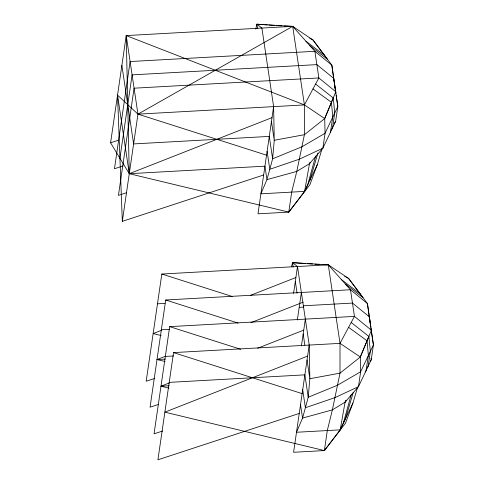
<?xml version="1.0" encoding="UTF-8"?>
<svg xmlns="http://www.w3.org/2000/svg" width="484" height="484" viewBox="0 0 484 484"><rect width="100%" height="100%" fill="white"/><g stroke="black" fill="none" stroke-linecap="round" stroke-linejoin="round"><path stroke-width="0.73" d="M293.165 266.98L292.517 262.649L328.285 264.808L340.016 343.368L340.004 373.158L332.363 409.887L327.293 430.56L324.377 450.574L293.582 452.28L309.222 345.074L297.491 266.515L292.517 262.649L291.501 266.872M317.371 164.512L309.869 184.779L288.779 212.119L129.27 173.702L110.588 142.786L126.227 35.586L292.687 26.354L312.991 40.003L331.842 65.128L337.814 106.432L335.642 121.321L322.87 148.201L309.464 163.713L296.765 171.433L266.938 179.618L260.9 193.818L304.599 191.392L317.371 164.512L321.993 148.794M119.929 158.244L132.096 74.869L316.863 64.62L333.833 78.45L335.823 93.109L334.716 85.704M263.647 174.996L122.319 221.351L137.958 114.145L126.227 35.586L304.418 104.919L324.716 118.562L325.042 133.312L322.87 148.201L299.281 159.218L269.794 169.285L266.938 179.618L264.936 166.181L129.27 173.702L117.539 95.142L137.958 114.145L266.539 155.164M357.585 387.248L352.969 402.966L340.198 429.846L296.498 432.266L302.536 418.073L332.363 409.887L345.062 402.162L358.469 386.649L371.24 359.775L373.412 344.886L367.441 303.577L348.589 278.451L328.285 264.808L161.825 274.035L146.186 381.241L154.783 378.421M369.334 317.504L367.441 303.577L350.47 289.747L165.703 299.995L150.064 407.195L158.661 404.376M300.534 404.63L302.536 418.073L305.392 407.734L334.88 397.666L358.469 386.649L360.641 371.76L360.314 357.01L371.422 330.227L354.451 316.397L169.678 326.639L154.039 433.846L162.642 431.026M351.196 322.477L368.856 336.416L360.314 357.01L340.016 343.368L173.556 352.6L157.917 459.8L299.245 413.445M255.733 29.125L256.919 24.2L261.892 28.066L273.623 106.625L257.984 213.825L288.779 212.119L304.599 191.392L307.673 184.912L315.635 156.114M288.779 212.119L291.695 192.112L296.765 171.433L304.406 134.703L304.418 104.919L292.687 26.354L256.919 24.2L257.567 28.526M293.582 293.316L297.491 266.515M297.345 320.015L301.369 292.469M301.435 345.921L305.344 319.119M330.427 132.295L332.78 117.043L331.431 102.299L333.258 97.962L315.598 84.022M304.599 191.392L309.464 163.713L310.214 162.449L309.464 163.713M307.612 356.097L164.869 412.156L324.377 450.574L340.198 429.846L345.062 402.162L346.187 400.262L345.062 402.162M340.198 429.846L343.271 423.361L351.233 394.569M309.814 180.411L317.885 153.156M353.272 392.324L345.413 418.866L343.271 423.361M352.969 402.966L345.467 423.228L324.377 450.574M267.108 151.292L269.794 169.285L272.619 158.794L274.247 140.269L304.406 134.703L324.716 118.562L335.823 91.772L318.853 77.948L314.872 51.298L292.687 26.354L284.507 26.1M324.716 118.562L331.431 102.299L312.991 88.899M340.016 343.368L354.451 316.397L350.47 289.747L328.285 264.808L323.832 264.808M334.027 123.777L335.642 121.321M370.429 360.997L371.24 359.775L371.016 358.293M331.219 129.851L332.514 127.994L334.746 112.887L333.258 97.962M367.247 367.683L368.112 366.442L370.345 351.342L368.856 336.416M365.16 371.96L366.025 370.75L368.378 355.498L367.029 340.748L348.589 327.347M360.314 357.01L340.004 373.158L309.845 378.718L308.217 397.243L305.392 407.734L302.706 389.741M292.687 26.354L137.958 114.145L304.418 104.919L318.853 77.948L134.08 88.191L118.441 195.391L126.324 192.807M272.014 117.642L129.27 173.702L126.227 35.586M161.547 330.294L153.138 333.591L161.184 335.533M250.488 295.361L295.881 277.532M165.062 361.488L157.016 359.551L165.419 356.248M250.875 322.689L303.208 302.137M169.037 388.138L160.99 386.196L169.4 382.898M257.645 348.238L303.734 330.136M110.588 142.786L118.471 140.203M123.063 165.921L114.466 168.747L130.105 61.541L314.872 51.298L331.842 65.128L333.536 77.585M157.482 303.813L164.977 303.401M303.353 305.797L352.461 303.075L369.431 316.899L370.823 327.16L370.538 325.635M299.197 307.358L303.692 307.11M161.36 329.773L169.606 329.314M165.334 356.418L173.581 355.964M157.016 359.551L165.304 359.092M169.212 382.378L304.878 374.852L308.217 397.243L337.475 385.252L360.641 371.76L373.412 344.886L371.422 331.558M160.99 386.196L169.279 385.736M256.919 24.2L267.362 24.92M268.85 25.023L274.815 25.434M276.303 25.537L281.525 25.894M292.517 262.649L305.192 263.526M307.431 263.677L312.646 264.034M314.884 264.191L319.355 264.5M161.825 274.035L232.108 296.456M165.703 299.995L238.134 323.1M169.678 326.639L240.675 349.291M173.556 352.6L302.137 393.613M309.73 38.206L312.991 40.003L327.486 59.32L309.875 45.678M344.681 276.297L348.589 278.451L363.085 297.775L345.473 284.132M305.87 41.17L324.407 55.255M341.462 279.625L360.005 293.709M333.833 79.781L334.498 84.228M336.156 95.33L337.814 106.432L325.042 133.312L301.883 146.803L272.619 158.794L269.279 136.403L133.614 143.923L121.883 65.364M369.54 318.974L370.314 324.159M371.313 330.82L370.98 328.6L371.325 330.826M271.451 121.514L274.247 140.269L273.623 106.625M295.319 281.404L297.091 293.268M303.172 334.008L304.835 345.134M307.05 359.963L309.845 378.718L309.222 345.074M117.539 95.142L122.319 221.351"/></g></svg>
